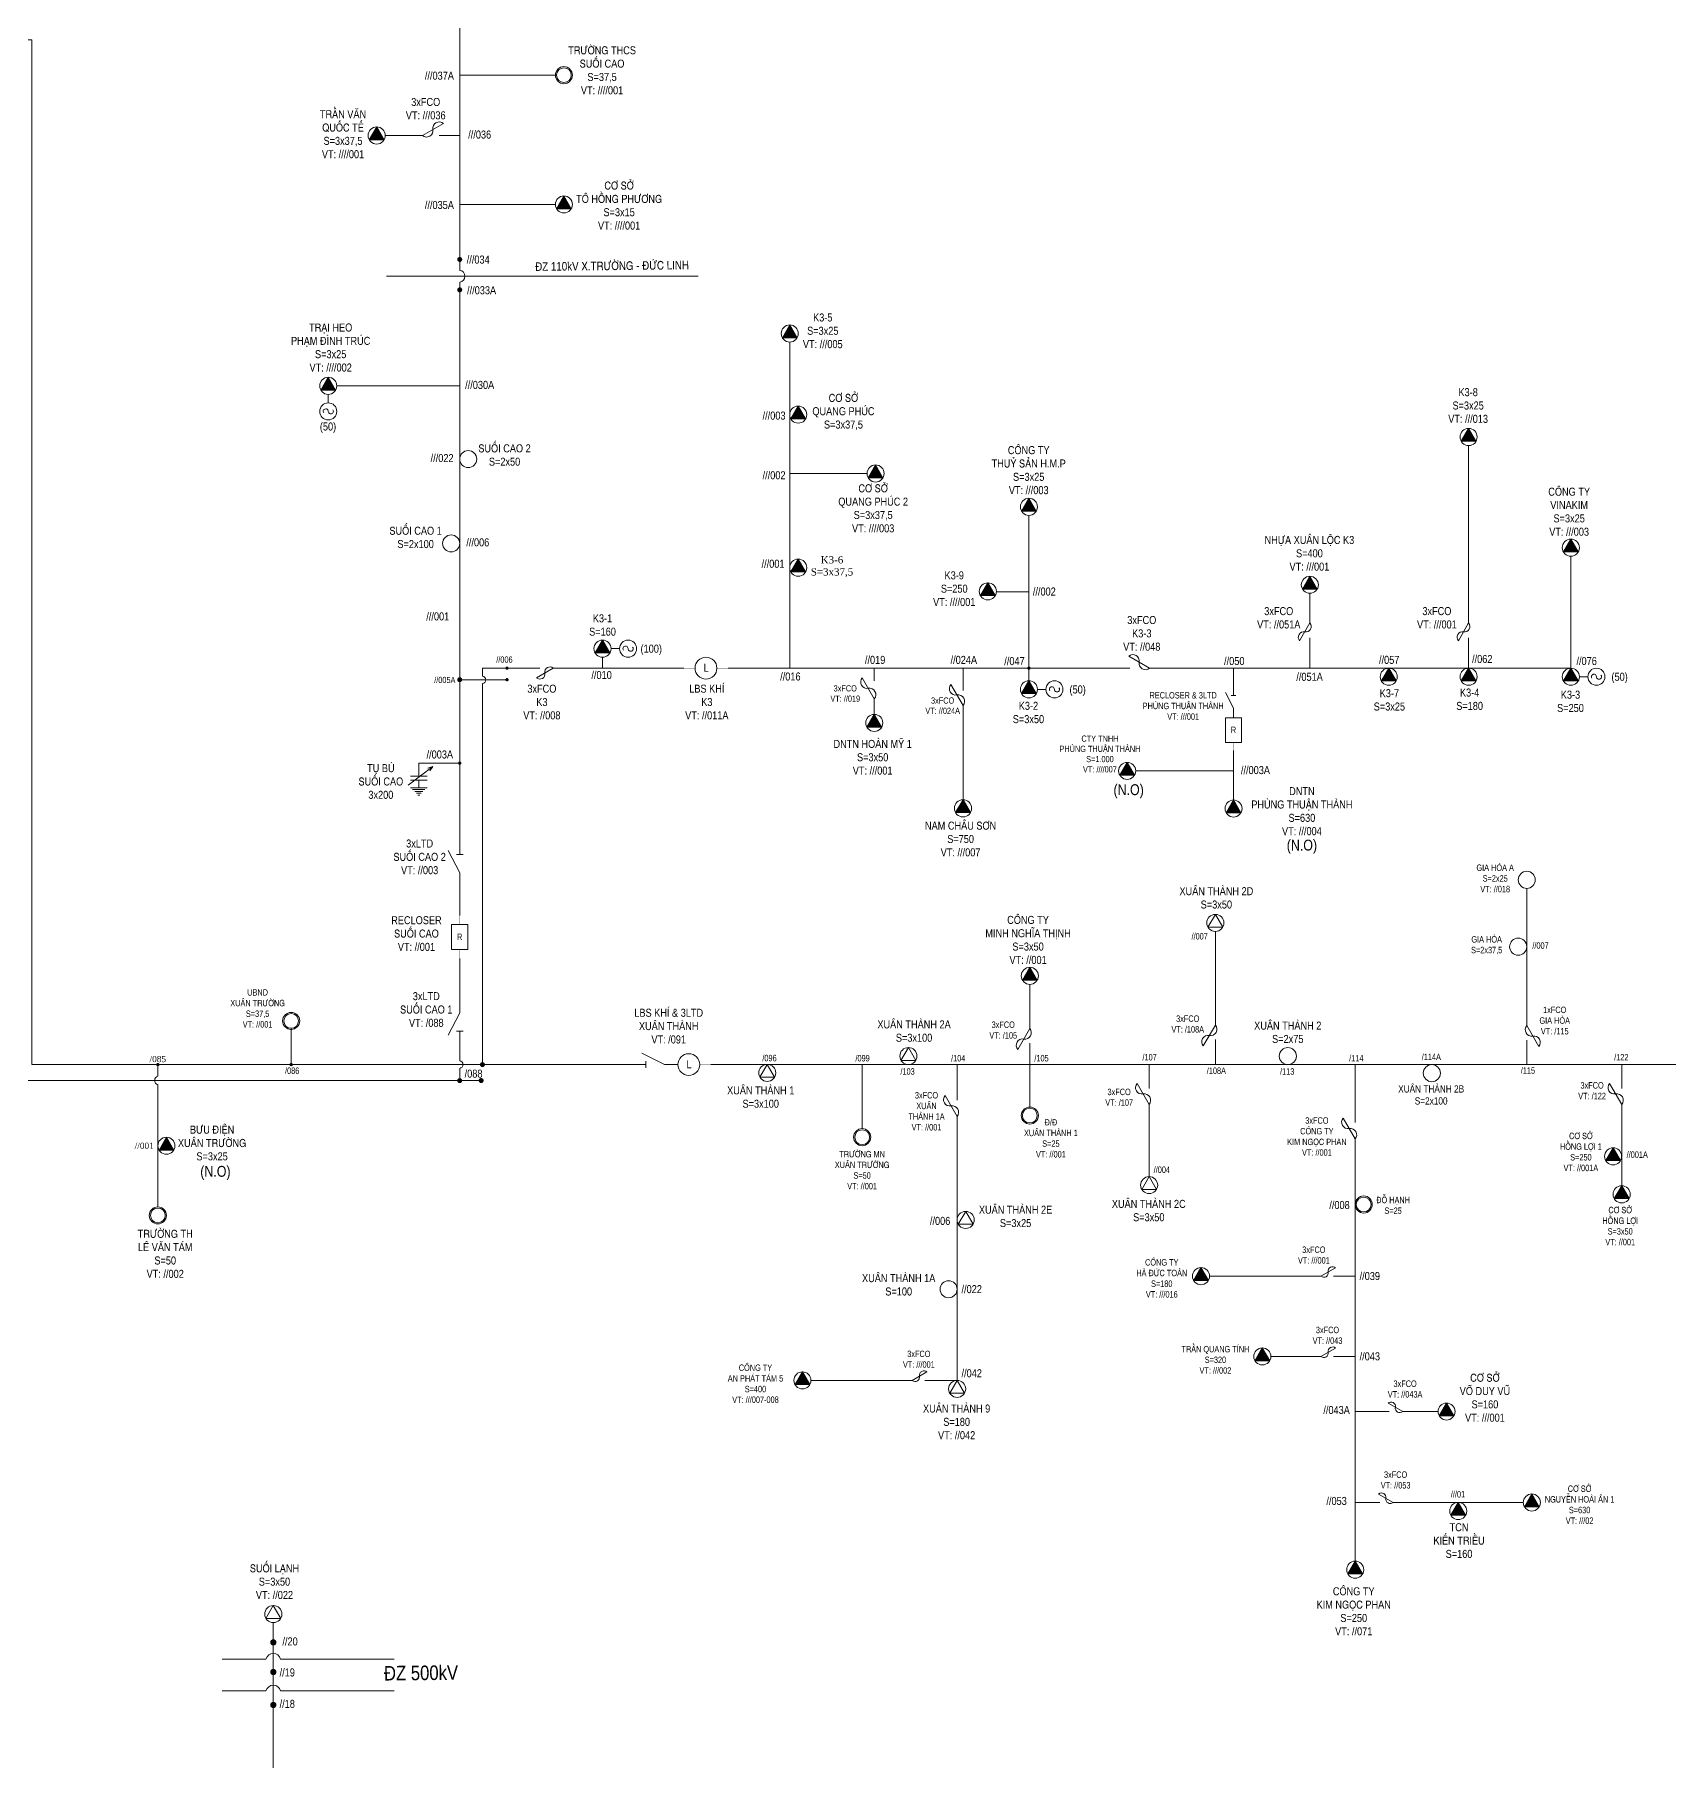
# Model space of a CAD drawing. Header units: inches. Extents: x 3694 to 9715, y -885 to 919.
# Drawn here: x 8276.8 to 8707.3, y -75.2 to 379.6 of the extents above; entities that cross this region are included whole.
import ezdxf
from ezdxf.enums import TextEntityAlignment as Align

# ---------------------------------------------------------------- set-up
doc = ezdxf.new("R2010")
doc.units = ezdxf.units.IN
doc.header["$LTSCALE"] = 0.2
doc.header["$MEASUREMENT"] = 0
doc.layers.get('0').update_dxf_attribs({"lineweight": 5})
for name, color, linetype, lineweight in [('Day 110kV', 4, 'Continuous', 13), ('Day 220kV', 6, 'Continuous', 15), ('Day 22kV', 1, 'Continuous', 13), ('TBA', 5, 'Continuous', 9), ('Text', 7, 'Continuous', 9), ('Thiet bi', 3, 'Continuous', 9), ('Tuyen 471', 3, 'Continuous', 13), ('Tuyen 473', 5, 'Continuous', 13), ('Tuyen 478', 1, 'Continuous', 13)]:
    doc.layers.add(name, color=color, linetype=linetype, lineweight=lineweight)
doc.styles.add('V-H-C', font='VHELVCN_0.TTF')
doc.styles.add('V-H-C-B', font='VHELVCB_0.TTF')

# ---------------------------------------------------------------- blocks, each defined once
blk = doc.blocks.new('TBA 1P')
at = {"color": 0}
blk.add_circle((0, 0.8), 0.8, dxfattribs=at)
blk = doc.blocks.new('FCO')
at = {"color": 0}
blk.add_lwpolyline([(0, 0, 0.707499), (0.8, 0.8, -0.707499), (1.6, 1.6, -5.301682)], format="xyb", dxfattribs=at)
blk.add_lwpolyline([(0, 0), (1.6, 1.6)], dxfattribs=at)
blk = doc.blocks.new('TBA 3P')
at = {"color": 0}
blk.add_lwpolyline([(0, 1.6, 0, 1.39, 0), (0, 0.4, 0, 0, 0)], format="xyseb", dxfattribs=at)
blk.add_lwpolyline([(-0.69, 0.4), (0.69, 0.4), (0, 1.6)], close=True, dxfattribs=at)
blk.add_circle((0, 0.8), 0.8, dxfattribs=at)
blk = doc.blocks.new('ALTD')
at = {"color": 0}
for points in [[(3.38, 1.08), (1.27, 0), (0, 0)], [(2.99, 0.31), (2.99, -0.31)], [(2.99, 0), (4.73, 0)]]:
    blk.add_lwpolyline(points, dxfattribs=at)

msp = doc.modelspace()

# ---------------------------------------------------------------- linework, layer by layer
at = {"layer": 'Day 110kV'}
msp.add_lwpolyline([(8369.46, 315.97), (8451.52, 315.97)], dxfattribs=at)
at = {"layer": 'Day 220kV'}
for points in [[(8371.45, -48.24), (8341.58, -48.24, 0.760782), (8337.72, -48.24), (8326.14, -48.24)], [(8371.45, -56.59), (8341.58, -56.59, 0.760782), (8337.72, -56.59), (8326.14, -56.59)]]:
    msp.add_lwpolyline(points, format="xyb", dxfattribs=at)
at = {"layer": 'Day 22kV', "const_width": 0.425}
for points in [[(8401.19, 209.92, 1), (8401.19, 209.48, 1), (8401.19, 209.92, 2.414214)], [(8388.73, 187.94, 1), (8388.73, 187.5, 1), (8388.73, 187.94, 2.414214)]]:
    msp.add_lwpolyline(points, format="xyb", dxfattribs=at)
at = {"layer": 'Day 22kV'}
msp.add_lwpolyline([(8639.94, 212.74), (8681.34, 212.74)], dxfattribs=at)
at = {"layer": 'TBA', "color": 3}
msp.add_line((8354.12, 284.85), (8354.12, 282.62), dxfattribs=at)
at = {"layer": 'TBA'}
for p, q in [((8430.82, 217.88), (8428.59, 217.88)), ((8685.82, 210.49), (8683.59, 210.49)), ((8543.1, 207.16), (8540.87, 207.16))]:
    msp.add_line(p, q, dxfattribs=at)
for points in [[(8587.72, 147.9), (8585.78, 144.53), (8589.67, 144.53)], [(8506.89, 112.81), (8504.94, 109.44), (8508.84, 109.44)], [(8469.72, 108.39), (8467.77, 105.02), (8471.66, 105.02)], [(8570.28, 78.82), (8568.33, 75.45), (8572.22, 75.45)], [(8521.97, 69.66), (8520.02, 66.29), (8523.91, 66.29)], [(8519.72, 25.15), (8517.77, 21.77), (8521.67, 21.77)]]:
    msp.add_lwpolyline(points, close=True, dxfattribs=at)
at = {"layer": 'TBA', "color": 1}
msp.add_lwpolyline([(8339.65, -34.15), (8337.71, -37.53), (8341.6, -37.53)], close=True, dxfattribs=at)
at = {"layer": 'TBA', "color": 3}
for radius in [2.25, 1.95]:
    msp.add_circle((8416.17, 368.93), radius, dxfattribs=at)
at = {"layer": 'TBA', "ltscale": 2}
for centre in [(8587.72, 145.65), (8506.89, 110.57), (8469.72, 106.14), (8570.28, 76.58), (8521.97, 67.41), (8519.72, 22.9)]:
    msp.add_circle(centre, 2.25, dxfattribs=at)
at = {"layer": 'TBA'}
for centre, radius in [((8344.35, 119.83), 2.25), ((8344.35, 119.83), 1.95), ((8538.86, 94.9), 2.25), ((8538.86, 94.9), 1.95), ((8494.72, 89.2), 2.25), ((8494.72, 89.2), 1.95), ((8626.79, 71.47), 2.25), ((8626.79, 71.47), 1.95), ((8309.24, 68.6), 2.25), ((8309.24, 68.6), 1.95)]:
    msp.add_circle(centre, radius, dxfattribs=at)
at = {"layer": 'TBA', "color": 1, "ltscale": 2}
msp.add_circle((8339.65, -36.4), 2.25, dxfattribs=at)
at = {"layer": 'TBA', "color": 3}
for centre, start, end in [((8353.45, 280.37), 0, 218.6621), ((8354.79, 280.37), 180, 38.6621)]:
    msp.add_arc(centre, 0.669, start, end, dxfattribs=at)
at = {"layer": 'TBA'}
for centre, start, end in [((8432.4, 217.88), 360, 218.6621), ((8433.74, 217.88), 180, 38.6621), ((8687.4, 210.49), 360, 218.6621), ((8688.74, 210.49), 180, 38.6621), ((8544.68, 207.16), 360, 218.6621), ((8546.02, 207.16), 180, 38.6621)]:
    msp.add_arc(centre, 0.669, start, end, dxfattribs=at)
at = {"layer": 'Thiet bi', "color": 3}
for p, q in [((8375.17, 181.91), (8381.62, 186.88)), ((8381.62, 186.88), (8380.32, 186.42)), ((8381.62, 186.88), (8380.85, 185.73))]:
    msp.add_line(p, q, dxfattribs=at)
at = {"layer": 'Thiet bi', "color": 5}
for points in [[(8447.77, 212.74, 0.1, 0.1, 0), (8450.71, 212.74, 0.5, 0.5, 0)], [(8456.46, 212.74, 0.1, 0.1, 0), (8459.4, 212.74, 0.5, 0.5, 0)], [(8592.51, 202.06, 0.08, 0.08, 0), (8592.51, 199.7, 0.4, 0.4, 0)], [(8592.51, 193.14, 0.08, 0.08, 0), (8592.51, 190.78, 0.4, 0.4, 0)], [(8443.25, 108.32, 0.1, 0.1, 0), (8446.19, 108.32, 0.5, 0.5, 0)], [(8451.94, 108.32, 0.1, 0.1, 0), (8454.88, 108.32, 0.5, 0.5, 0)]]:
    msp.add_lwpolyline(points, format="xyseb", dxfattribs=at)
at = {"layer": 'Thiet bi', "color": 5, "lineweight": 20, "ltscale": 10}
msp.add_lwpolyline([(8594.65, 199.7), (8594.65, 193.14), (8590.37, 193.14), (8590.37, 199.7), (8594.65, 199.7)], dxfattribs=at)
at = {"layer": 'Thiet bi', "color": 3}
for points in [[(8375.76, 184.26), (8380.16, 184.26), (8380.16, 184.26)], [(8375.76, 183.26), (8380.16, 183.26), (8380.16, 183.26)], [(8377.96, 184.26), (8377.96, 186.06), (8377.96, 186.06)], [(8377.96, 183.26), (8377.96, 181.25), (8378, 181.25), (8378, 181.27)], [(8375.76, 181.25), (8380.16, 181.25), (8380.16, 181.25)], [(8376.34, 180.77), (8379.58, 180.77), (8379.58, 180.77)], [(8376.92, 180.29), (8379, 180.29), (8379, 180.29)], [(8377.37, 179.81), (8378.54, 179.81), (8378.54, 179.81)], [(8377.71, 179.33), (8378.21, 179.33), (8378.21, 179.33)]]:
    msp.add_lwpolyline(points, dxfattribs=at)
at = {"layer": 'Thiet bi', "const_width": 0.146}
msp.add_lwpolyline([(8377.96, 186.14, 1), (8377.96, 185.99, 1), (8377.96, 186.14, 2.414214)], format="xyb", dxfattribs=at)
at = {"layer": 'Thiet bi', "color": 3, "elevation": 1}
for points in [[(8388.73, 147.55, 0.08, 0.08, 0), (8388.73, 145.2, 0.4, 0.4, 0)], [(8388.73, 138.63, 0.08, 0.08, 0), (8388.73, 136.28, 0.4, 0.4, 0)]]:
    msp.add_lwpolyline(points, format="xyseb", dxfattribs=at)
at = {"layer": 'Thiet bi', "color": 3, "lineweight": 20, "ltscale": 10, "elevation": 1}
msp.add_lwpolyline([(8390.87, 145.2), (8390.87, 138.63), (8386.59, 138.63), (8386.59, 145.2), (8390.87, 145.2)], dxfattribs=at)
at = {"layer": 'Thiet bi', "color": 5, "lineweight": 20, "ltscale": 10}
for centre in [(8453.58, 212.74, 1), (8449.06, 108.32, 1)]:
    msp.add_circle(centre, 2.87, dxfattribs=at)
at = {"layer": 'Tuyen 471'}
for p, q in [((8378.92, 353.04), (8369.11, 353.04)), ((8388.73, 353.04), (8383.28, 353.04)), ((8388.73, 287.1), (8356.37, 287.1))]:
    msp.add_line(p, q, dxfattribs=at)
msp.add_lwpolyline([(8388.73, 220.82), (8388.73, 314.43, 0.902375), (8388.73, 317.52), (8388.73, 449.58)], format="xyb", dxfattribs=at)
for points in [[(8160.25, 374.07), (8270.84, 374.07), (8270.84, 104.12), (8394.38, 104.12)], [(8413.92, 368.93), (8388.73, 368.93)], [(8413.92, 334.88), (8388.73, 334.88)], [(8388.73, 168.53), (8388.73, 220.82)], [(8388.73, 209.7), (8401.19, 209.7)], [(8377.96, 186.06), (8377.96, 187.71), (8388.73, 187.71)], [(8388.73, 147.55), (8388.73, 155.25)]]:
    msp.add_lwpolyline(points, dxfattribs=at)
at = {"layer": 'Tuyen 471', "const_width": 0.647}
for points in [[(8388.73, 320.72, 1), (8388.73, 320.05, 1), (8388.73, 320.72, 2.414214)], [(8388.73, 312.72, 1), (8388.73, 312.05, 1), (8388.73, 312.72, 2.414214)], [(8388.73, 210.03, 1), (8388.73, 209.36, 1), (8388.73, 210.03, 2.414214)], [(8388.73, 104.44, 1), (8388.73, 103.77, 1), (8388.73, 104.44, 2.414214)], [(8394.38, 104.45, 1), (8394.38, 103.78, 1), (8394.38, 104.45, 2.414214)]]:
    msp.add_lwpolyline(points, format="xyb", dxfattribs=at)
at = {"layer": 'Tuyen 471', "elevation": 1}
msp.add_lwpolyline([(8388.73, 125.56), (8388.73, 136.28)], dxfattribs=at)
msp.add_lwpolyline([(8388.73, 104.11), (8388.73, 107.32, 0.861676), (8388.73, 109.3), (8388.73, 112.28)], format="xyb", dxfattribs=at)
at = {"layer": 'Tuyen 473'}
for p, q in [((8475.64, 264), (8496, 264)), ((8681.34, 212.74), (8681.34, 242.23)), ((8538.63, 232.86), (8530.05, 232.86)), ((8426.34, 215.63), (8426.34, 212.74)), ((8538.63, 212.74), (8538.63, 209.4)), ((8587.72, 118.74), (8587.72, 143.41)), ((8538.86, 117.81), (8538.86, 129.45)), ((8454.88, 108.32), (9302.94, 108.32)), ((8494.72, 91.45), (8494.72, 108.32)), ((8538.86, 97.15), (8538.86, 108.32))]:
    msp.add_line(p, q, dxfattribs=at)
for points in [[(8159.96, 378.28), (8276.08, 378.28), (8276.08, 108.33), (8432.91, 108.32)], [(8475.64, 212.74), (8475.64, 298.64)], [(8654.42, 224.64), (8654.42, 271.38)], [(8538.63, 212.74), (8538.63, 252.98)], [(8612.61, 224.64), (8612.61, 232.45)], [(8612.61, 212.74), (8612.61, 220.69)], [(8654.42, 212.74), (8654.42, 220.69)], [(8394.72, 212.74), (8409.85, 212.74)], [(8413.38, 212.74), (8447.77, 212.74)], [(8459.4, 212.74), (8512.96, 212.74), (8512.96, 212.74), (8565.22, 212.74)], [(8497.91, 212.74), (8497.91, 209.4)], [(8521.27, 212.74), (8521.27, 206.88)], [(8570.4, 212.74), (8602.17, 212.74)], [(8592.51, 212.79), (8592.51, 208.1)], [(8602.17, 212.74), (8681.34, 212.74)], [(8497.91, 204.68), (8497.91, 200.57)], [(8521.27, 202.92), (8521.27, 178.07)], [(8592.51, 191.01), (8592.51, 178.01)], [(8592.51, 185.68), (8566.74, 185.68)], [(8669.72, 118.59), (8669.72, 154.74)], [(8344.35, 108.32), (8344.35, 117.58)], [(8538.86, 108.32), (8538.86, 113.95)], [(8587.72, 108.32), (8587.72, 114.89)], [(8669.72, 108.32), (8669.72, 114.74)], [(8519.72, 108.32), (8519.72, 98.97)], [(8570.28, 108.32), (8570.28, 102.05)], [(8624.55, 108.32), (8624.55, 93.03)], [(8694.72, 108.32), (8694.72, 102.05)], [(8570.28, 97.85), (8570.28, 78.82)], [(8694.72, 97.85), (8694.72, 76.4)], [(8519.72, 94.68), (8519.72, 25.15), (8519.72, 25.15)], [(8624.55, 88.73), (8624.55, -22.46), (8624.55, -22.46)], [(8615.52, 52.59), (8586.19, 52.59)], [(8624.55, 52.59), (8618.8, 52.59)], [(8615.52, 31.45), (8602.34, 31.45)], [(8624.55, 31.45), (8618.8, 31.45)], [(8507.9, 25.15), (8481.23, 25.15)], [(8519.72, 25.15), (8511.18, 25.15)], [(8633.49, 16.94), (8624.55, 16.94)], [(8646.36, 16.94), (8637.05, 16.94)], [(8631, -7.01), (8624.55, -7.01)], [(8668.81, -7.01), (8634.55, -7.01)]]:
    msp.add_lwpolyline(points, dxfattribs=at)
for points in [[(8394.72, 108.32), (8394.72, 208.66, 0.861676), (8394.72, 210.64), (8394.72, 212.74)], [(8309.24, 108.32), (8309.24, 105.28, 0.744581), (8309.24, 103.04), (8309.24, 70.85)]]:
    msp.add_lwpolyline(points, format="xyb", dxfattribs=at)
for points, const_width in [([(8401.19, 212.95, 1), (8401.19, 212.52, 1), (8401.19, 212.95, 2.414214)], 0.425), ([(8538.63, 212.96, 1), (8538.63, 212.53, 1), (8538.63, 212.96, 2.414214)], 0.425), ([(8344.35, 117.71, 1), (8344.35, 117.46, 1), (8344.35, 117.71, 2.414214)], 0.242), ([(8309.24, 108.55, 1), (8309.24, 108.11, 1), (8309.24, 108.55, 2.414214)], 0.425), ([(8344.35, 108.55, 1), (8344.35, 108.11, 1), (8344.35, 108.55, 2.414214)], 0.425), ([(8394.72, 108.66, 1), (8394.72, 107.99, 1), (8394.72, 108.66, 2.414214)], 0.647)]:
    msp.add_lwpolyline(points, format="xyb", dxfattribs=dict(at, const_width=const_width))
at = {"layer": 'Tuyen 478'}
msp.add_lwpolyline([(8339.65, -82.65), (8339.65, -38.65)], dxfattribs=at)
at = {"layer": 'Tuyen 478', "const_width": 0.809}
for points in [[(8339.65, -43.44, 1), (8339.65, -44.28, 1), (8339.65, -43.44, 2.414214)], [(8339.65, -51.25, 1), (8339.65, -52.09, 1), (8339.65, -51.25, 2.414214)], [(8339.65, -59.92, 1), (8339.65, -60.76, 1), (8339.65, -59.92, 2.414214)]]:
    msp.add_lwpolyline(points, format="xyb", dxfattribs=at)

# ---------------------------------------------------------------- block references
at = {"layer": 'TBA', "color": 3, "xscale": 2.809729812779551, "zscale": 2.809729812779032}
for name, p, yscale in [('TBA 3P', (8366.87, 350.79), 2.809729812779551), ('TBA 3P', (8416.17, 332.64), 2.809729812778642), ('TBA 3P', (8354.12, 284.85), 2.809729812779551), ('TBA 1P', (8354.12, 278.12), 2.809729812778642), ('TBA 1P', (8390.98, 265.56), 2.809729812778642), ('TBA 1P', (8386.48, 243.35), 2.809729812778642)]:
    msp.add_blockref(name, p, dxfattribs=dict(at, yscale=yscale))
at = {"layer": 'TBA', "xscale": 2.809729812779551, "zscale": 2.809729812779032}
for name, p, yscale in [('TBA 3P', (8475.64, 298.64), 2.809729812779551), ('TBA 3P', (8477.88, 277.27), 2.809729812779551), ('TBA 3P', (8654.42, 271.38), 2.809729812779551), ('TBA 3P', (8498.25, 261.76), 2.809729812779551), ('TBA 3P', (8538.63, 252.98), 2.809729812779551), ('TBA 3P', (8681.34, 242.23), 2.809729812779551), ('TBA 3P', (8477.88, 236.96), 2.809729812779551), ('TBA 3P', (8527.8, 230.72), 2.809729812779551), ('TBA 3P', (8612.61, 232.45), 2.809729812779551), ('TBA 3P', (8426.34, 215.63), 2.809729812779551), ('TBA 1P', (8433.07, 215.63), 2.809729812778642), ('TBA 3P', (8633.38, 208.24), 2.809729812779551), ('TBA 3P', (8654.42, 208.24), 2.809729812779551), ('TBA 3P', (8681.34, 208.24), 2.809729812779551), ('TBA 3P', (8538.63, 204.91), 2.809729812779551), ('TBA 1P', (8545.35, 204.91), 2.809729812778642), ('TBA 1P', (8688.07, 208.24), 2.809729812778642), ('TBA 3P', (8497.91, 196.07), 2.809729812779551), ('TBA 3P', (8564.5, 183.44), 2.809729812779551), ('TBA 3P', (8521.27, 173.58), 2.809729812778642), ('TBA 3P', (8592.51, 173.52), 2.809729812779551), ('TBA 3P', (8538.86, 129.45), 2.809729812779551), ('TBA 3P', (8311.49, 84.7), 2.809729812779551), ('TBA 3P', (8692.47, 81.91), 2.809729812779551), ('TBA 3P', (8694.72, 71.9), 2.809729812779551), ('TBA 3P', (8583.94, 50.35), 2.809729812779551), ('TBA 3P', (8600.09, 29.2), 2.809729812779551), ('TBA 3P', (8478.98, 22.9), 2.809729812779551), ('TBA 3P', (8648.6, 14.69), 2.809729812779551), ('TBA 3P', (8671.06, -9.26), 2.809729812779551), ('TBA 3P', (8651.68, -11.51), 2.809729812779551), ('TBA 3P', (8624.55, -26.96), 2.809729812779551)]:
    msp.add_blockref(name, p, dxfattribs=dict(at, yscale=yscale))
at = {"layer": 'TBA', "xscale": 2.809729812778642, "yscale": 2.809729812779551, "zscale": 2.809729812779032, "rotation": 90}
for p in [(8671.97, 156.99), (8669.72, 139.38), (8609.06, 110.57), (8646.97, 106.07), (8519.72, 49.15)]:
    msp.add_blockref('TBA 1P', p, dxfattribs=at)
at = {"layer": 'Thiet bi', "color": 3, "zscale": 2.809729812779032}
for name, p, xscale, yscale, rotation in [('FCO', (8378.92, 353.04), 2.809729812778613, 2.809729812778642, 344.9999999999954), ('ALTD', (8388.73, 155.25), 2.809729812779551, 2.809729812779551, 90), ('ALTD', (8388.73, 125.56), -2.809729812779551, 2.809729812779551, 90)]:
    msp.add_blockref(name, p, dxfattribs=dict(at, xscale=xscale, yscale=yscale, rotation=rotation))
at = {"layer": 'Thiet bi', "color": 5}
for name, p, xscale, yscale, zscale, rotation in [('FCO', (8612.61, 224.64), -2.388270340861974, 2.388270340861709, 2.388270340862177, 104.9999999999928), ('FCO', (8654.42, 224.64), -2.388270340861974, 2.388270340861709, 2.388270340862177, 104.9999999999928), ('FCO', (8413.38, 212.74), 2.247783850223291, 2.247783850223641, 2.247783850223226, 164.9999999999933), ('FCO', (8570.4, 212.74), -2.809729812778498, 2.809729812779551, 2.809729812779032, 14.99999999999563), ('FCO', (8497.91, 204.68), 2.809729812778733, 2.809729812778642, 2.809729812779032, 74.99999999998644), ('FCO', (8521.27, 202.92), 2.809729812778733, 2.809729812778642, 2.809729812779032, 74.99999999998644), ('ALTD', (8592.51, 199.7), 1.966810868945686, 1.966810868945686, 1.966810868945322, 90), ('FCO', (8587.72, 118.74), -2.809729812778263, 2.809729812779551, 2.809729812779032, 104.9999999999778), ('FCO', (8669.72, 118.59), 2.809729812778733, 2.809729812779551, 2.809729812779032, 254.9999999999864), ('FCO', (8538.86, 117.81), -2.809729812778263, 2.809729812779551, 2.809729812779032, 104.9999999999778), ('FCO', (8519.72, 94.68), 2.809729812778733, 2.809729812779551, 2.809729812779032, 74.99999999998644), ('FCO', (8570.28, 97.85), 2.809729812778733, 2.809729812779551, 2.809729812779032, 74.99999999998644), ('FCO', (8694.72, 97.85), 2.809729812778733, 2.809729812779551, 2.809729812779032, 74.99999999998644), ('FCO', (8624.55, 88.73), 2.809729812778733, 2.809729812779551, 2.809729812779032, 74.99999999998644), ('FCO', (8615.52, 52.59), 1.966810868945687, 1.966810868945686, 1.966810868945322, 344.9999999999854), ('FCO', (8615.52, 31.45), 1.966810868945687, 1.966810868945686, 1.966810868945322, 344.9999999999854), ('FCO', (8507.9, 25.15), 1.966810868945687, 1.966810868945686, 1.966810868945322, 344.9999999999854), ('FCO', (8637.05, 16.94), -1.966810868945452, 1.966810868945686, 1.966810868945322, 14.99999999998899), ('FCO', (8634.55, -7.01), -1.966810868945452, 1.966810868945686, 1.966810868945322, 14.99999999998899)]:
    msp.add_blockref(name, p, dxfattribs=dict(at, xscale=xscale, yscale=yscale, zscale=zscale, rotation=rotation))
at = {"layer": 'Thiet bi', "color": 5, "xscale": -2.809729812779551, "yscale": 2.809729812779551, "zscale": 2.809729812779032}
msp.add_blockref('ALTD', (8446.19, 108.32), dxfattribs=at)

# ---------------------------------------------------------------- texts
at = {"layer": 'Text', "color": 1, "style": 'V-H-C-B'}
for p in [(8564.89, 179.31), (8610.52, 164.71), (8324.4, 78.78)]:
    msp.add_text('(N.O)', height=2.851, dxfattribs=at).set_placement(p, align=Align.CENTER)
at = {"layer": 'Text', "attachment_point": 5, "style": 'V-H-C'}
for s, insert, char_height, width in [('TRÖÔØNG THCS\\PSUOÁI CAO\\PS=37,5\\PVT: ////001', (8426.22, 370.2), 2.1073, 18.1328), ('///037A', (8383.38, 368.78), 2.107, 7.0464), ('TRAÀN VAÊN\\PQUOÁC TEÁ\\PS=3x37,5\\PVT: ////001', (8358, 353.37), 2.1073, 28.1807), ('3xFCO\\PVT: ///036', (8379.78, 360.1), 2.107, 28.1807), ('///036', (8393.99, 353.27), 2.107, 28.1807), ('CÔ SÔÛ\\PTOÂ HOÀNG PHÖÔNG\\PS=3x15\\PVT: ////001', (8430.71, 334.57), 2.1073, 29.0877), ('///035A', (8383.38, 334.73), 2.107, 7.0464), ('///034', (8393.6, 320.34), 2.107, 28.1807), ('///033A', (8394.49, 312.26), 2.107, 28.1807), ('K3-5\\PS=3x25\\PVT: ///005', (8484.34, 301.59), 2.107, 28.1807), ('TRAÏI HEO\\PPHAÏM ÑÌNH TRUÙC\\PS=3x25\\PVT: ////002', (8354.75, 297.18), 2.1073, 28.1807), ('///030A', (8393.99, 287.33), 2.107, 28.1807), ('CÔ SÔÛ\\PQUANG PHUÙC\\PS=3x37,5', (8489.78, 280.22), 2.1073, 28.1807), ('K3-8\\PS=3x25\\PVT: ///013', (8654.29, 281.91), 2.107, 38.8679), ('(50)', (8354.05, 276.08), 2.107, 28.1807), ('///003', (8471.51, 279.25), 2.107, 7.0464), ('///022', (8384.09, 268.07), 2.107, 7.0464), ('SUOÁI CAO 2\\PS=2x50', (8400.54, 268.87), 2.1073, 18.1328), ('COÂNG TY\\PTHUYÛ SAÛN H.M.P\\PS=3x25\\PVT: ///003', (8538.57, 264.88), 2.1073, 28.1807), ('///002', (8471.51, 263.53), 2.107, 7.0464), ('CÔ SÔÛ\\PQUANG PHUÙC 2\\PS=3x37,5\\PVT: ////003', (8497.61, 254.83), 2.1073, 52.864), ('COÂNG TY\\PVINAKIM\\PS=3x25\\PVT: ///003', (8680.89, 253.93), 2.107, 38.8679), ('SUOÁI CAO 1\\PS=2x100', (8377.12, 247.17), 2.1073, 18.1334), ('///006', (8393.49, 245.86), 2.107, 7.0464), ('NHÖÏA XUAÂN LOÄC K3\\PS=400\\PVT: ///001', (8612.49, 242.98), 2.1073, 38.8679), ('///001', (8471.25, 240.23), 2.107, 7.0464), ('{\\fTimes New Roman|b0|i0|c0|p18;K3-6\\PS=3x37,5}', (8486.77, 239.47), 1.9095, 28.1807), ('K3-9\\PS=250\\PVT: ////001', (8518.96, 233.67), 2.1073, 28.1807), ('///002', (8542.68, 232.91), 2.107, 7.0464), ('///001', (8382.95, 226.36), 2.107, 14.0117), ('3xFCO\\PVT: //051A', (8604.42, 226), 2.107, 38.8679), ('3xFCO\\PVT: ///001', (8646.06, 226), 2.107, 47.678), ('K3-1\\PS=160', (8426.34, 224.1), 2.107, 28.1807), ('3xFCO\\PK3-3\\PVT: //048', (8568.35, 221.89), 2.107, 14.0117), ('(100)', (8439.17, 217.55, 1), 2.107, 28.1807), ('{\\fVNI Helve Condense|b0|i0|c0|p2;//006}', (8400.51, 214.99), 1.62, 7.0464), ('//019', (8498.12, 214.9), 2.107, 7.0464), ('//024A', (8521.48, 214.9), 2.107, 7.0464), ('//047', (8534.82, 214.59), 2.107, 7.0464), ('//050', (8592.7, 214.61), 2.107, 7.0464), ('//057', (8633.5, 214.91), 2.107, 38.8679), ('//062', (8658, 215.14), 2.107, 38.8679), ('//076', (8685.5, 214.6), 2.107, 38.8679), ('{\\fVNI Helve Condense|b0|i0|c0|p2;//005A}', (8384.81, 209.62), 1.62, 7.0464), ('//010', (8426.09, 210.92), 2.107, 7.0464), ('//016', (8475.81, 210.53), 2.107, 7.0464), ('//051A', (8612.53, 210.45), 2.107, 38.8679), ('(50)', (8694.18, 210.16, 1), 2.107, 28.1807), ('3xFCO\\PK3\\PVT: //008', (8410.37, 203.81), 2.107, 14.0117), ('LBS KHÍ\\PK3\\PVT: //011A', (8453.81, 203.81), 2.107, 14.0117), ('3xFCO\\PVT: //019', (8490.26, 206.06), 1.62, 19.7575), ('3xFCO\\PVT: //024A', (8515.91, 202.85), 1.62, 19.7575), ('(50)', (8551.46, 206.82, 1), 2.107, 28.1807), ('RECLOSER & 3LTD\\PPHUØNG THUAÄN THAØNH\\PVT: ///001', (8579.24, 202.78), 1.6858, 52.5943), ('K3-7\\PS=3x25', (8633.55, 204.38), 2.107, 38.8679), ('{\\fVNI-Helve-Condense|b0|i0|c0|p2;K3-4\\PS=180}', (8654.68, 204.54), 2.1073, 38.8679), ('K3-3\\PS=250', (8681.24, 203.99), 2.107, 38.8679), ('{\\fVNI-Helve-Condense|b0|i0|c0|p2;K3-2\\PS=3x50}', (8538.5, 201.06), 2.1073, 28.1807), ('//003A', (8383.49, 190), 2.107, 7.0464), ('DNTN HOAØN MYÕ 1\\PS=3x50\\PVT: ///001', (8497.48, 189.26), 2.1073, 28.1807), ('CTY TNHH\\PPHUØNG THUAÄN THAØNH\\PS=1.000\\PVT: ////007', (8557.33, 190.13), 1.62, 28.1195), ('TUÏ BUØ\\PSUOÁI CAO\\P3x200', (8367.97, 182.88), 2.107, 32.3939), ('///003A', (8598.28, 185.88), 2.107, 7.0464), ('DNTN \\PPHUØNG THUAÄN THAØNH\\PS=630\\PVT: ///004', (8610.51, 175.06), 2.1073, 49.3442), ('NAM CHAÂU SÔN\\PS=750\\PVT: ///007', (8520.63, 167.73), 2.1073, 28.1807), ('3xLTD\\PSUOÁI CAO 2\\PVT: //003', (8378.18, 163.03), 2.1073, 28.6311), ('GIA HOØA A\\PS=2x25\\PVT: //018', (8661.41, 157.36), 1.686, 22.5445), ('XUAÂN THAØNH 2D\\PS=3x50', (8587.99, 152.23), 2.1073, 24.9555), ('RECLOSER\\PSUOÁI CAO\\PVT: //001', (8377.34, 142.82), 2.107, 28.6311), ('COÂNG TY\\PMINH NGHÓA THÒNH\\PS=3x50\\PVT: //001', (8538.4, 141.15), 2.1073, 38.8679), ('//007', (8583.6, 142.11), 1.686, 22.5445), ('GIA HOØA\\PS=2x37,5', (8659.17, 139.75), 1.686, 22.5445), ('//007', (8673.35, 139.66), 1.686, 22.5445), ('UBND\\PXUAÂN TRÖÔØNG\\PS=37,5\\PVT: //001', (8335.51, 123.12), 1.6858, 22.5445), ('3xLTD\\PSUOÁI CAO 1\\PVT: /088', (8379.93, 122.82), 2.1073, 28.6311), ('LBS KHÍ & 3LTD\\PXUAÂN THAØNH\\PVT: /091', (8443.77, 118.45), 2.1073, 28.6311), ('1xFCO\\PGIA HOØA\\PVT: /115', (8677.09, 119.91), 1.686, 22.5445), ('XUAÂN THAØNH 2A\\PS=3x100', (8508.38, 117.14), 2.1073, 24.9555), ('3xFCO\\PVT: /105', (8531.86, 117.41), 1.686, 22.5445), ('3xFCO\\PVT: /108A', (8580.45, 119.01), 1.686, 22.5445), ('XUAÂN THAØNH 2\\PS=2x75', (8606.79, 116.82), 2.1073, 19.0285), ('{\\fTimes New Roman|b0|i0|c0|p18;/085}', (8309.23, 109.77), 1.62, 7.0464), ('/096', (8470.31, 110.03), 1.686, 22.5445), ('/099', (8494.82, 109.99), 1.686, 28.6599), ('/104', (8520.01, 109.99), 1.686, 22.5445), ('/105', (8541.94, 109.99), 1.686, 22.5445), ('/107', (8570.4, 110.25), 1.686, 22.5445), ('/114', (8624.84, 109.99), 1.686, 22.5445), ('/114A', (8644.6, 110.34), 1.686, 22.5445), ('/122', (8694.62, 110.25), 1.686, 22.5445), ('/086', (8344.62, 106.69), 1.686, 22.5445), ('/088', (8392.38, 105.93), 2.107, 7.0464), ('/103', (8506.67, 106.51), 1.686, 22.5445), ('/108A', (8587.99, 106.7), 1.686, 22.5445), ('/113', (8606.64, 106.51), 1.686, 22.5445), ('/115', (8670.03, 106.76), 1.686, 22.5445), ('XUAÂN THAØNH 1\\PS=3x100', (8468, 99.76), 2.1073, 19.0285), ('3xFCO\\PXUAÂN\\PTHAØNH 1A\\PVT: //001', (8511.66, 96.02), 1.686, 22.5445), ('3xFCO\\PVT: /107', (8562.39, 99.71), 1.686, 22.5445), ('XUAÂN THAØNH 2B\\PS=2x100', (8644.55, 100.32), 1.8966, 19.6808), ('3xFCO\\PVT: /122', (8686.93, 101.44), 1.686, 22.5445), ('BÖU ÑIEÄN\\PXUAÂN TRÖÔØNG\\PS=3x25', (8323.52, 87.66), 2.1073, 28.1807), ('Ñ/Ñ\\PXUAÂN THAØNH 1\\PS=25\\PVT: //001', (8544.41, 88.9), 1.6858, 22.5445), ('3xFCO\\PCOÂNG TY\\PKIM NGOÏC PHAN\\PVT: //001', (8614.46, 89.37), 1.6858, 22.5445), ('{\\fTimes New Roman|b0|i0|c0|p18;//001}', (8305.66, 86.95), 1.62, 7.0464), ('CÔ SÔÛ\\PHOÀNG LÔÏI 1\\PS=250\\PVT: //001A', (8683.98, 85.31), 1.6858, 22.5445), ('TRÖÔØNG MN\\PXUAÂN TRÖÔØNG\\PS=50\\PVT: //001', (8494.7, 80.51), 1.6858, 25.8924), ('//001A', (8698.82, 84.59), 1.686, 22.5445), ('//004', (8573.63, 80.62), 1.686, 22.5445), ('XUAÂN THAØNH 2C\\PS=3x50', (8570.19, 69.86), 2.1073, 24.9555), ('ÑOÃ HAÏNH\\PS=25', (8634.53, 71.24), 1.686, 22.5445), ('//006', (8515.24, 67.14), 2.107, 7.0464), ('XUAÂN THAØNH 2E\\PS=3x25', (8535.11, 68.33), 2.1073, 27.472), ('//008', (8620.42, 71.32), 2.107, 7.0464), ('CÔ SÔÛ\\PHOÀNG LÔÏI\\PS=3x50\\PVT: //001', (8694.33, 65.79), 1.686, 22.5445), ('TRÖÔØNG TH\\PLEÂ VAÊN TAÙM\\PS=50\\PVT: //002', (8311.18, 58.47), 2.1073, 28.1807), ('3xFCO\\PVT: ///001', (8613.66, 58.15), 1.686, 22.5445), ('COÂNG TY\\PHAØ ÑÖÙC TOAØN\\PS=180\\PVT: ///016', (8573.61, 52.01), 1.6858, 22.5445), ('XUAÂN THAØNH 1A\\PS=100', (8504.33, 50.31), 2.1073, 27.472), ('//022', (8523.56, 49.17), 2.107, 7.0464), ('//039', (8628.39, 52.62), 2.107, 7.0464), ('3xFCO\\PVT: //043', (8617.26, 37.01), 1.686, 22.5445), ('3xFCO\\PVT: ///001', (8509.64, 30.71), 1.686, 22.5445), ('TRAÀN QUANG TÍNH\\PS=320\\PVT: ///002', (8587.74, 30.56), 1.6858, 22.5445), ('//043', (8628.39, 31.47), 2.107, 7.0464), ('COÂNG TY\\PAN PHAÙT TAÙM 5\\PS=400\\PVT: ///007-008', (8466.62, 24.26), 1.6858, 22.5445), ('//042', (8523.56, 27.01), 2.107, 7.0464), ('CÔ SÔÛ\\PVOÕ DUY VUÕ\\PS=160\\PVT: ///001', (8658.71, 20.57), 2.1073, 28.1807), ('3xFCO\\PVT: //043A', (8637.69, 22.86), 1.686, 22.5445), ('XUAÂN THAØNH 9\\PS=180\\PVT: //042', (8519.59, 14.21), 2.1073, 19.0285), ('//043A', (8619.65, 17.33), 2.107, 7.0464), ('3xFCO\\PVT: //053', (8635.19, -1.09), 1.686, 22.5445), ('///01', (8651.61, -4.86), 1.686, 22.5445), ('CÔ SÔÛ\\PNGUYEÃN HOAØI AÂN 1\\PS=630\\PVT: ///02', (8683.64, -7.6), 1.6858, 22.5445), ('//053', (8619.65, -6.62), 2.107, 7.0464), ('TCN\\PKIEÁN TRIEÀU\\PS=160', (8651.89, -17.06), 2.1073, 28.1807), ('SUOÁI LAÏNH\\PS=3x50\\PVT: //022', (8339.95, -27.88), 2.1073, 28.1807), ('COÂNG TY\\PKIM NGOÏC PHAN\\PS=250\\PVT: //071', (8624.16, -35.69), 2.1073, 28.1807), ('//20', (8344.06, -43.62), 2.107, 7.0464), ('//19', (8343.32, -51.79), 2.107, 7.0464), ('//18', (8343.32, -60.07), 2.107, 7.0464)]:
    msp.add_mtext(s, dxfattribs=dict(at, insert=insert, char_height=char_height, width=width))
at = {"layer": 'Text', "attachment_point": 5, "rotation": 0.616, "line_spacing_factor": 1.1, "style": 'V-H-C'}
for s, insert, char_height, width in [('ÑZ 110kV X.TRÖÔØNG - ÑÖÙC LINH', (8428.85, 318.69), 2.2478, 63.3625), ('ÑZ 500kV', (8378.54, -51.92), 3.835, 108.1003)]:
    msp.add_mtext(s, dxfattribs=dict(at, insert=insert, char_height=char_height, width=width))
at = {"layer": 'Thiet bi', "color": 5, "attachment_point": 5, "style": 'V-H-C'}
for s, insert, char_height, width in [('L', (8453.64, 212.84), 2.11, 28.1807), ('R', (8592.5, 196.48), 1.69, 22.5445), ('L', (8449.12, 108.42), 2.11, 28.1807)]:
    msp.add_mtext(s, dxfattribs=dict(at, insert=insert, char_height=char_height, width=width))
at = {"layer": 'Thiet bi', "color": 3, "insert": (8388.72, 141.97, 1), "char_height": 1.69, "width": 22.5445, "attachment_point": 5, "style": 'V-H-C'}
msp.add_mtext('R', dxfattribs=at)

doc.saveas('drawing.dxf')
